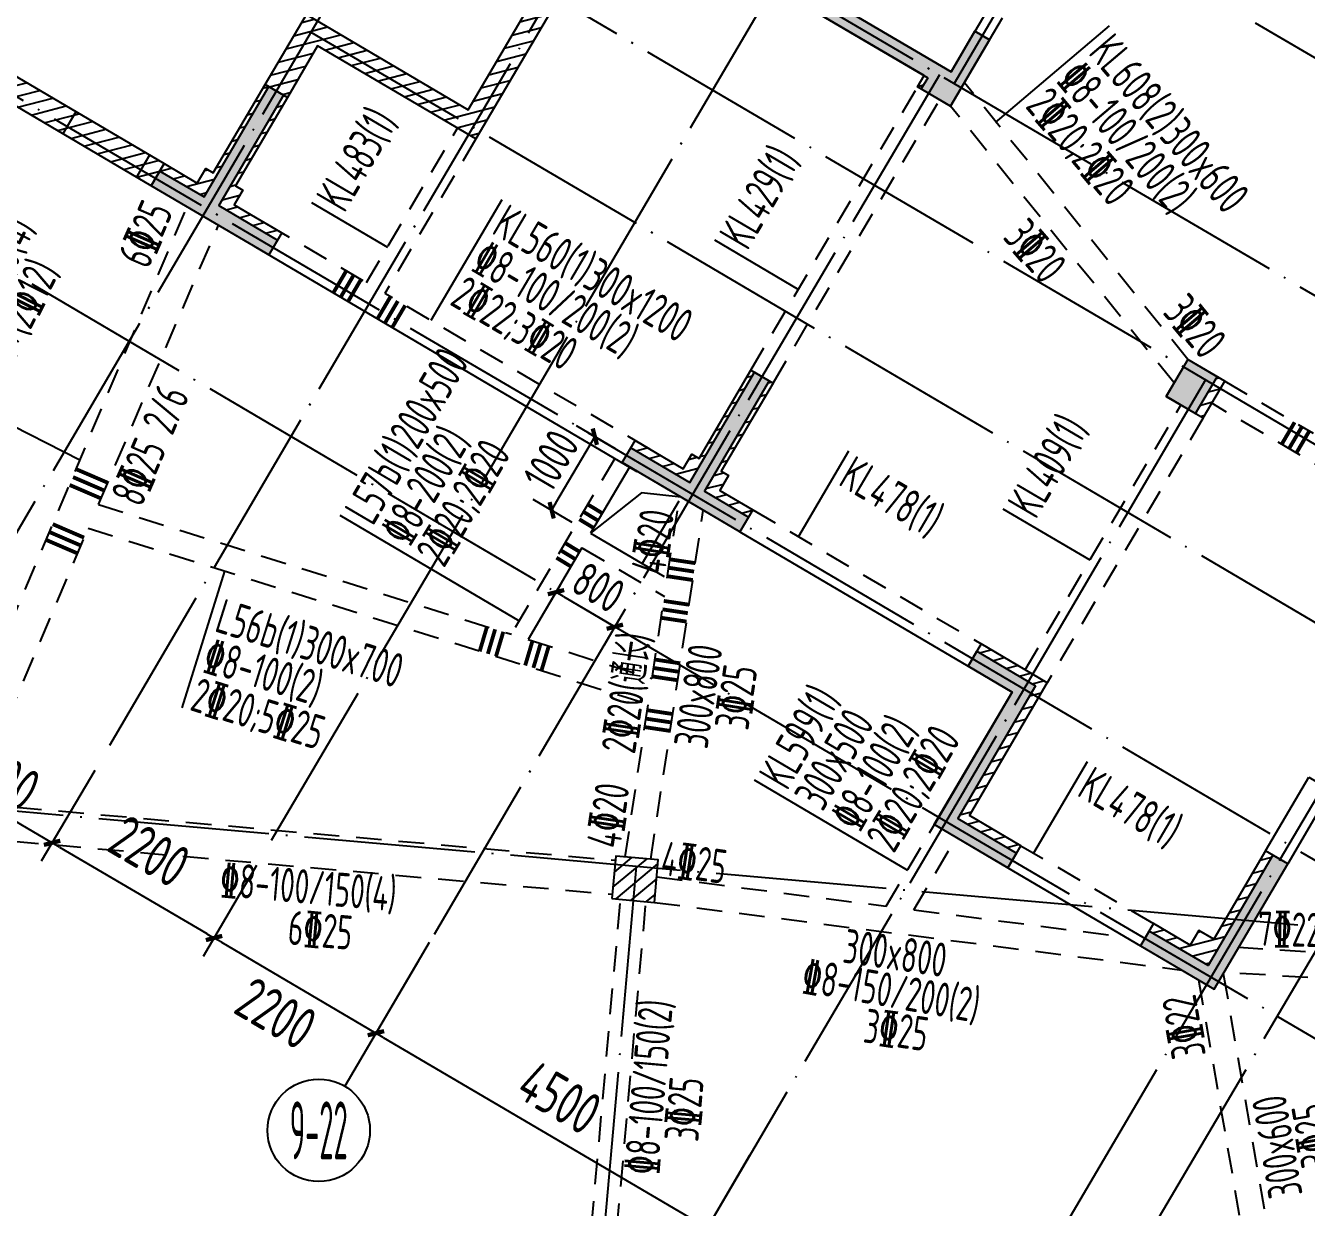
# Model space of a CAD drawing. Header units: millimetres. Extents: x 64473 to 386235, y 427387 to 703525.
# Drawn here: x 315573 to 330576, y 539245 to 553087 of the extents above; entities that cross this region are included whole.
import ezdxf
from ezdxf.enums import TextEntityAlignment as Align

# ---------------------------------------------------------------- set-up
doc = ezdxf.new("R2010")
doc.units = ezdxf.units.MM
doc.header["$LTSCALE"] = 100
doc.header["$PDMODE"] = 35
doc.header["$PDSIZE"] = 200
doc.linetypes.add('3', pattern=[5, 3, -2])
doc.linetypes.add('DOTE', pattern=[2.42, 2, -0.2, 0.02, -0.2])
for name, color, linetype in [('B-DIM', 1, 'Continuous'), ('B-TEXT', 7, 'Continuous'), ('B-开洞', 7, 'Continuous'), ('COLU', 7, 'Continuous'), ('colu-1层', 6, 'Continuous'), ('colu-主楼', 7, 'Continuous'), ('h填实-1层', 254, 'Continuous'), ('h斜线-1层', 7, 'Continuous'), ('h斜线-墙', 7, 'Continuous'), ('h斜线-柱', 7, 'Continuous'), ('L-AXIS', 3, 'Continuous'), ('L-dote', 253, 'DOTE'), ('L-箍筋', 1, 'Continuous'), ('WALL', 3, 'Continuous'), ('wall-主楼', 2, 'Continuous'), ('wall-开洞', 5, 'Continuous'), ('垂直标注', 31, 'Continuous'), ('垂直钢筋', 27, 'Continuous'), ('梁', 4, 'Continuous'), ('梁虚线', 4, '3'), ('水平标注', 2, 'Continuous'), ('水平钢筋', 30, 'Continuous')]:
    doc.layers.add(name, color=color, linetype=linetype)
doc.styles.add('_TCH_AXIS', font='tssdeng.shx', dxfattribs={"width": 0.7, "bigfont": 'tssdchn.shx'})
doc.styles.add('COMPLEX', font='tssdeng.shx', dxfattribs={"width": 0.7, "bigfont": 'tssdchn.shx'})
doc.styles.get("Standard").update_dxf_attribs({"font": 'tssdeng.shx', "width": 0.7, "bigfont": 'tssdchn.shx'})
doc.styles.add('TSSD_Dimension', font='Tssdeng.shx', dxfattribs={"width": 0.7, "bigfont": 'tssdchn.shx'})
doc.dimstyles.new('TSSD_100_100$0', dxfattribs={"dimtxt": 300, "dimasz": 100, "dimexe": 250, "dimexo": 250, "dimgap": 100, "dimtad": 1, "dimdec": 0, "dimzin": 0, "dimdsep": 46, "dimtxsty": 'TSSD_Dimension', "dimblk": '_tsdbk', "dimblk1": '_tsdbk', "dimblk2": '_tsdbk', "dimsah": 1, "dimcen": 0, "dimclrt": 7, "dimadec": 0, "dimazin": 0, "dimtfac": 1, "dimtdec": 0, "dimtix": 1, "dimtmove": 2, "dimatfit": 3, "dimldrblk": '_tsdbk', "dimfxl": 1, "dimtolj": 1, "dimtzin": 0, "dimarcsym": 0})
pattern_1 = [(14.545372, (8572.51, -7581.39), (-31.895617, 122.92953), [])]
pattern_2 = [(14.545372, (-85926.15, 179405.06), (-31.895617, 122.92953), [])]

# ---------------------------------------------------------------- blocks, each defined once
blk = doc.blocks.new('_tsdbk')
blk.add_line((-1, 0), (0, 0))
at = {"const_width": 0.5}
blk.add_lwpolyline([(-0.7, -0.7), (0.7, 0.7)], dxfattribs=at)
blk = doc.blocks.new('*D46')
at = {"layer": 'B-DIM', "color": 0, "lineweight": -2}
for p, q in [((321833, 546531), (321659, 546236)), ((321872, 546401), (322389, 546097)), ((322523, 546126), (322349, 545830))]:
    blk.add_line(p, q, dxfattribs=at)
at = {"layer": 'Defpoints', "color": 0}
for p in [(321960, 546747), (322649, 546341), (322475, 546046)]:
    blk.add_point(p, dxfattribs=at)
at = {"layer": 'B-DIM', "color": 0, "lineweight": -2, "xscale": 100, "yscale": 100, "zscale": 100}
for p, rotation in [((321786, 546451), 149.5453717324875), ((322475, 546046), 329.5453717324875)]:
    blk.add_blockref('_tsdbk', p, dxfattribs=dict(at, rotation=rotation))
at = {"layer": 'B-DIM', "color": 7, "insert": (322283, 546507), "char_height": 400, "attachment_point": 5, "rotation": 329.5454, "style": 'TSSD_Dimension'}
blk.add_mtext('\\A1;800', dxfattribs=at)
blk = doc.blocks.new('*D47')
at = {"layer": 'B-DIM', "color": 0, "lineweight": -2}
for p, q in [((322483, 548130), (322026, 548398)), ((321785, 547496), (322191, 548185)), ((321976, 547268), (321519, 547536))]:
    blk.add_line(p, q, dxfattribs=at)
at = {"layer": 'Defpoints', "color": 0}
for p in [(322241, 548272), (322698, 548003), (322191, 547141)]:
    blk.add_point(p, dxfattribs=at)
at = {"layer": 'B-DIM', "color": 0, "lineweight": -2, "xscale": 100, "yscale": 100, "zscale": 100}
for p, rotation in [((322241, 548272), 59.54537173250013), ((321735, 547410), 239.5453717325001)]:
    blk.add_blockref('_tsdbk', p, dxfattribs=dict(at, rotation=rotation))
at = {"layer": 'B-DIM', "color": 7, "insert": (321729, 547993), "char_height": 400, "attachment_point": 5, "rotation": 59.5454, "style": 'TSSD_Dimension'}
blk.add_mtext('\\A1;1000', dxfattribs=at)
blk = doc.blocks.new('*D456')
at = {"layer": 'Defpoints', "color": 0}
for p in [(318405, 543464), (320302, 542349), (319676, 541285)]:
    blk.add_point(p, dxfattribs=at)
at = {"layer": 'L-AXIS', "color": 0, "lineweight": -2}
for p, q in [((318278, 543248), (317653, 542185)), ((317866, 542350), (319590, 541336)), ((320175, 542133), (319550, 541070))]:
    blk.add_line(p, q, dxfattribs=at)
at = {"layer": 'L-AXIS', "color": 0, "lineweight": -2, "xscale": 100, "yscale": 100, "zscale": 100}
for p, rotation in [((317780, 542400), 149.545371727616), ((319676, 541285), 329.545371727616)]:
    blk.add_blockref('_tsdbk', p, dxfattribs=dict(at, rotation=rotation))
at = {"layer": 'L-AXIS', "color": 7, "insert": (318507, 541518), "char_height": 500, "attachment_point": 5, "rotation": 329.5454, "style": 'TSSD_Dimension'}
blk.add_mtext('\\A1;2200', dxfattribs=at)
blk = doc.blocks.new('*D457')
at = {"layer": 'Defpoints', "color": 0}
for p in [(316509, 544579), (318405, 543464), (317780, 542400)]:
    blk.add_point(p, dxfattribs=at)
at = {"layer": 'L-AXIS', "color": 0, "lineweight": -2}
for p, q in [((316382, 544363), (315757, 543300)), ((315970, 543465), (317694, 542451)), ((318278, 543248), (317653, 542185))]:
    blk.add_line(p, q, dxfattribs=at)
at = {"layer": 'L-AXIS', "color": 0, "lineweight": -2, "xscale": 100, "yscale": 100, "zscale": 100}
for p, rotation in [((315883, 543515), 149.545371727616), ((317780, 542400), 329.545371727616)]:
    blk.add_blockref('_tsdbk', p, dxfattribs=dict(at, rotation=rotation))
at = {"layer": 'L-AXIS', "color": 7, "insert": (317024, 543417), "char_height": 500, "attachment_point": 5, "rotation": 329.5454, "style": 'TSSD_Dimension'}
blk.add_mtext('\\A1;2200', dxfattribs=at)
blk = doc.blocks.new('*D460')
at = {"layer": 'Defpoints', "color": 0}
for p in [(324181, 540068), (327284, 538243), (326659, 537180)]:
    blk.add_point(p, dxfattribs=at)
at = {"layer": 'L-AXIS', "color": 0, "lineweight": -2}
for p, q in [((324054, 539852), (323429, 538789)), ((323642, 538954), (326573, 537230)), ((327157, 538028), (326532, 536964))]:
    blk.add_line(p, q, dxfattribs=at)
at = {"layer": 'L-AXIS', "color": 0, "lineweight": -2, "xscale": 100, "yscale": 100, "zscale": 100}
for p, rotation in [((323555, 539004), 149.545371727616), ((326659, 537180), 329.545371727616)]:
    blk.add_blockref('_tsdbk', p, dxfattribs=dict(at, rotation=rotation))
at = {"layer": 'L-AXIS', "color": 7, "insert": (325284, 538394), "char_height": 500, "attachment_point": 5, "rotation": 329.5454, "style": 'TSSD_Dimension'}
blk.add_mtext('\\A1;3600', dxfattribs=at)
blk = doc.blocks.new('*D461')
at = {"layer": 'Defpoints', "color": 0}
for p in [(320302, 542349), (324181, 540068), (323555, 539004)]:
    blk.add_point(p, dxfattribs=at)
at = {"layer": 'L-AXIS', "color": 0, "lineweight": -2}
for p, q in [((320175, 542133), (319550, 541070)), ((319762, 541235), (323469, 539055)), ((324054, 539852), (323429, 538789))]:
    blk.add_line(p, q, dxfattribs=at)
at = {"layer": 'L-AXIS', "color": 0, "lineweight": -2, "xscale": 100, "yscale": 100, "zscale": 100}
for p, rotation in [((319676, 541285), 149.545371727616), ((323555, 539004), 329.545371727616)]:
    blk.add_blockref('_tsdbk', p, dxfattribs=dict(at, rotation=rotation))
at = {"layer": 'L-AXIS', "color": 7, "insert": (321827, 540530), "char_height": 500, "attachment_point": 5, "rotation": 329.5454, "style": 'TSSD_Dimension'}
blk.add_mtext('\\A1;4500', dxfattribs=at)
blk = doc.blocks.new('_AXISO')
blk.add_circle((0, 0), 0.5)
at = {"layer": 'B-TEXT', "style": 'COMPLEX', "width": 1.450893}
blk.add_attdef('A', text='', height=0.56, dxfattribs=at).set_placement((0.249375, -0.28), (0.749375, -0.28), align=Align.FIT)
blk = doc.blocks.new('*D468')
at = {"layer": 'Defpoints', "color": 0}
for p in [(314612, 545694), (316509, 544579), (315883, 543515)]:
    blk.add_point(p, dxfattribs=at)
at = {"layer": 'L-AXIS', "color": 0, "lineweight": -2}
for p, q in [((314486, 545479), (313860, 544415)), ((314073, 544580), (315797, 543566)), ((316382, 544363), (315757, 543300))]:
    blk.add_line(p, q, dxfattribs=at)
at = {"layer": 'L-AXIS', "color": 0, "lineweight": -2, "xscale": 100, "yscale": 100, "zscale": 100}
for p, rotation in [((313987, 544631), 149.545371727616), ((315883, 543515), 329.545371727616)]:
    blk.add_blockref('_tsdbk', p, dxfattribs=dict(at, rotation=rotation))
at = {"layer": 'L-AXIS', "color": 7, "insert": (315270, 544308), "char_height": 500, "attachment_point": 5, "rotation": 329.5454, "style": 'TSSD_Dimension'}
blk.add_mtext('\\A1;2200', dxfattribs=at)

msp = doc.modelspace()

# ---------------------------------------------------------------- hatches: boundary and pattern name
at = {"layer": 'h填实-1层'}
for points in [[(326140, 552475.7), (326064, 552346.4), (326408.8, 552143.6), (326864.9, 552919.5), (326692.5, 553020.8), (326413.8, 552546.7), (324517.3, 553661.8), (324796.1, 554135.9), (324623.7, 554237.3), (324243.5, 553590.8)], [(317561.1, 550907.6), (317043.9, 551211.7), (317145.2, 551384.1), (317662.5, 551080), (318422.7, 552373), (318595.1, 552271.7), (317834.9, 550978.6), (318524.5, 550573.1), (318423.1, 550400.7)], [(329187.4, 549175.8), (328934, 548744.8), (329278.8, 548542), (329532.2, 548973)], [(329278.8, 548542), (329532.2, 548973), (329187.4, 549175.8), (328934, 548744.8)], [(323250.5, 547562.3), (322560.9, 547967.8), (322662.2, 548140.2), (323351.9, 547734.7), (324112.1, 549027.8), (324284.5, 548926.4), (323524.3, 547633.4), (324041.5, 547329.3), (323940.1, 547156.8)], [(327403.4, 545352.5), (326491.1, 543800.9), (327180.7, 543395.4), (327079.3, 543223), (326217.3, 543729.8), (327129.6, 545281.5), (326612.4, 545585.6), (326713.8, 545758)], [(328734.5, 542481.8), (328633.1, 542309.4), (329495.2, 541802.5), (330356.8, 543268), (330184.4, 543369.4), (329424.1, 542076.3)]]:
    msp.add_hatch(color=256, dxfattribs=at).paths.add_polyline_path(points)
at = {"layer": 'h斜线-1层'}
h = msp.add_hatch(dxfattribs=at)
h.set_pattern_fill('ANSI31', color=256, scale=40, angle=-30.45463, style=0)
h.set_pattern_definition(pattern_2)
h.paths.add_polyline_path([(326140, 552475.7), (326096.9, 552501), (326020.9, 552371.7), (326064, 552346.4)])
h = msp.add_hatch(dxfattribs=at)
h.set_pattern_fill('ANSI31', color=256, scale=40, angle=-30.45463, style=0)
h.set_pattern_definition(pattern_2)
h.paths.add_polyline_path([(318116.6, 551161), (318030.4, 551211.7), (318638.7, 552246.1), (318595.2, 552271.7), (317834.9, 550978.6), (318524.5, 550573.1), (318575.2, 550659.3), (318015.3, 550988.6)])
h.paths.add_polyline_path([(318422.7, 552373.1), (318380.1, 552398.1), (317771.8, 551363.7), (317685.6, 551414.4), (317584.3, 551242), (317196.3, 551470.1), (317145.7, 551383.9), (317662.5, 551080)])
h = msp.add_hatch(dxfattribs=at)
h.set_pattern_fill('ANSI31', color=256, scale=40, angle=-30.45463, style=0)
h.set_pattern_definition(pattern_2)
h.paths.add_polyline_path([(324092.6, 547415.2), (323704.7, 547643.3), (323806.1, 547815.7), (323719.8, 547866.4), (324328.1, 548900.8), (324284.6, 548926.4), (323524.3, 547633.4), (324041.9, 547329)])
h.paths.add_polyline_path([(324112.2, 549027.8), (324069.5, 549052.9), (323461.2, 548018.5), (323375, 548069.1), (323273.7, 547896.7), (322712.9, 548226.4), (322662.2, 548140.2), (323351.9, 547734.7)])
h = msp.add_hatch(dxfattribs=at)
h.set_pattern_fill('ANSI31', color=256, scale=40, angle=-30.45463, style=0)
h.set_pattern_definition(pattern_2)
h.paths.add_polyline_path([(329618.8, 548922.1), (329532.2, 548973.1), (329278.8, 548542), (329365.4, 548491.1)])
h = msp.add_hatch(dxfattribs=at)
h.set_pattern_fill('ANSI31', color=256, scale=40, angle=-30.45463, style=0)
h.set_pattern_definition(pattern_2)
h.paths.add_polyline_path([(327540.7, 545387.8), (326764.9, 545844), (326714.2, 545757.8), (327403.4, 545352.5), (326491.1, 543800.9), (327181.1, 543395.1), (327231.8, 543481.4), (326628.4, 543836.1)])
h = msp.add_hatch(dxfattribs=at)
h.set_pattern_fill('ANSI31', color=256, scale=40, angle=-30.45463, style=0)
h.set_pattern_definition(pattern_2)
h.paths.add_polyline_path([(330184.4, 543369.4), (330098.2, 543420), (329490, 542385.6), (329317.6, 542487), (329216.2, 542314.6), (328785.2, 542568), (328734.5, 542481.8), (329424.1, 542076.3)])
at = {"layer": 'h斜线-墙'}
h = msp.add_hatch(dxfattribs=at)
h.set_pattern_fill('ANSI31', color=256, scale=40, angle=-30.45463, style=0)
h.set_pattern_definition(pattern_1)
h.paths.add_polyline_path([(318380.1, 552398.1), (318861.6, 553217.1), (320758, 552102), (322278.6, 554688.1), (322494.1, 554561.4), (320846.8, 551759.8), (318993.5, 552849.5), (318638.7, 552246.1)])
h = msp.add_hatch(dxfattribs=at)
h.set_pattern_fill('ANSI31', color=256, scale=40, angle=-30.45463, style=0)
h.set_pattern_definition(pattern_1)
h.paths.add_polyline_path([(314524.1, 553041.3), (317196.3, 551470.1), (317044.3, 551211.5), (314372, 552782.7)])
at = {"layer": 'h斜线-柱'}
h = msp.add_hatch(dxfattribs=at)
h.set_pattern_fill('ANSI31', color=256, scale=40, angle=-5.06835, style=0)
h.set_pattern_definition([(39.931646, (-467527.32, -323147.44), (-81.517904, 97.384965), [])])
h.paths.add_polyline_path([(322441.7, 542862), (322939.7, 542817.8), (322983.9, 543315.8), (322485.9, 543360)])

# ---------------------------------------------------------------- linework, layer by layer
at = {"layer": 'B-开洞'}
msp.add_lwpolyline([(323250.9, 547562.1), (322788.2, 547614.4), (322191.3, 547141.1)], dxfattribs=at)
at = {"layer": 'COLU'}
msp.add_lwpolyline([(322441.7, 542862), (322939.7, 542817.8), (322983.9, 543315.8), (322485.9, 543360)], close=True, dxfattribs=at)
at = {"layer": 'colu-1层'}
for points in [[(326140, 552475.7), (326064, 552346.4), (326408.8, 552143.6), (326864.9, 552919.5), (326692.5, 553020.8), (326413.8, 552546.7), (324517.3, 553661.8), (324796.1, 554135.9), (324623.7, 554237.3), (324243.5, 553590.8), (326140, 552475.7)], [(329187.4, 549175.8), (328934, 548744.8), (329278.8, 548542), (329532.2, 548973), (329187.4, 549175.8)]]:
    msp.add_lwpolyline(points, dxfattribs=at)
for points in [[(317561.1, 550907.6), (317043.9, 551211.7), (317145.2, 551384.1), (317662.5, 551080), (318422.7, 552373), (318595.1, 552271.7), (317834.9, 550978.6), (318524.5, 550573.1), (318423.1, 550400.7)], [(329278.8, 548542), (329532.2, 548973), (329187.4, 549175.8), (328934, 548744.8)], [(323250.5, 547562.3), (322560.9, 547967.8), (322662.2, 548140.2), (323351.9, 547734.7), (324112.1, 549027.8), (324284.5, 548926.4), (323524.3, 547633.4), (324041.5, 547329.3), (323940.1, 547156.8)], [(327403.4, 545352.5), (326491.1, 543800.9), (327180.7, 543395.4), (327079.3, 543223), (326217.3, 543729.8), (327129.6, 545281.5), (326612.4, 545585.6), (326713.8, 545758)], [(328734.5, 542481.8), (328633.1, 542309.4), (329495.2, 541802.5), (330356.8, 543268), (330184.4, 543369.4), (329424.1, 542076.3)]]:
    msp.add_lwpolyline(points, close=True, dxfattribs=at)
at = {"layer": 'colu-主楼'}
msp.add_lwpolyline([(329365.4, 548491.1), (329618.8, 548922.1), (329187.8, 549175.6), (328934.4, 548744.5)], close=True, dxfattribs=at)
at = {"layer": 'L-AXIS'}
for p, q in [((320301.6, 542348.8), (319311, 540664)), ((324180.8, 540068), (323190.1, 538383.2))]:
    msp.add_line(p, q, dxfattribs=at)
at = {"layer": 'L-dote', "ltscale": 10}
for p, q in [((285307.1, 574860.5), (333274.9, 546656.4)), ((282266, 569688.3), (331479.5, 540751.8)), ((299209.1, 568426.5), (335280.9, 547217)), ((332091.7, 562006.2), (326449.3, 552409.8)), ((321631.5, 558026.7), (336497.3, 549285.9)), ((339677.6, 557545.8), (328059.9, 537787.1)), ((323700.4, 556810.2), (316508.7, 544579)), ((320587.5, 555856.4), (314612.2, 545694.1)), ((325596.9, 555695.2), (318405.2, 543463.9)), ((313819.3, 553223.7), (332391.8, 542303.5)), ((318914.9, 553011.7), (333608.2, 544372.3)), ((326276.9, 552511.2), (320301.6, 542348.8)), ((329395.7, 548937.3), (324180.8, 540068)), ((332499, 547112.6), (327284.1, 538243.3)), ((369044.2, 539130.3), (289446.5, 546189.9)), ((322726.1, 543238.3), (317290.1, 481947.5))]:
    msp.add_line(p, q, dxfattribs=at)
at = {"layer": 'L-箍筋', "const_width": 44.9}
for points in [[(319329.7, 550215.7), (319177.7, 549957.1)], [(319415.9, 550165), (319263.9, 549906.4)], [(319502.1, 550114.3), (319350.1, 549855.7)], [(319846.9, 549911.6), (319694.9, 549653)], [(319933.1, 549860.9), (319781.1, 549602.3)], [(320019.3, 549810.2), (319867.3, 549551.6)], [(330437.8, 548440.6), (330285.7, 548182)], [(330524, 548389.9), (330371.9, 548131.3)], [(330610.2, 548339.2), (330458.1, 548080.6)], [(316167.5, 547890.5), (316535, 547732.4)], [(316128, 547798.6), (316495.5, 547640.5)], [(316088.5, 547706.8), (316455.9, 547548.7)], [(322160.1, 547477.2), (322331.2, 547373.4)], [(322058.8, 547304.8), (322227.4, 547202.5)], [(322109.5, 547391), (322279.3, 547287.9)], [(315851.4, 547155.6), (316218.8, 546997.5)], [(315890.9, 547247.5), (316258.3, 547089.4)], [(315811.9, 547063.7), (316179.3, 546905.7)], [(321892.3, 547027), (322063.3, 546923.3)], [(321790.9, 546854.6), (321959.5, 546752.3)], [(321841.6, 546940.8), (322011.4, 546837.8)], [(323121.5, 546835.3), (323418.1, 546790.7)], [(323106.6, 546736.4), (323403.3, 546691.8)], [(323091.7, 546637.5), (323388.4, 546592.9)], [(323033.4, 546249.5), (323330, 546204.9)], [(323048.2, 546348.4), (323344.9, 546303.8)], [(323018.5, 546150.6), (323315.1, 546106)], [(320891.4, 545756.7), (320976.9, 546044.3)], [(320987.3, 545728.2), (321072.8, 546015.8)], [(321083.2, 545699.7), (321168.6, 545987.3)], [(321424.9, 545592.4), (321510.4, 545880)], [(321520.8, 545563.9), (321606.2, 545851.5)], [(321616.6, 545535.4), (321702.1, 545823)], [(322944.9, 545661.5), (323241.6, 545616.9)], [(322930.1, 545562.6), (323226.7, 545518)], [(322915.2, 545463.7), (323211.8, 545419.1)], [(322855.7, 545068.2), (323152.4, 545023.5)], [(322840.8, 544969.3), (323137.5, 544924.7)], [(322826, 544870.4), (323122.6, 544825.8)]]:
    msp.add_lwpolyline(points, dxfattribs=at)
at = {"layer": 'WALL'}
for p, q in [((316161.9, 552078.3), (316009.9, 551819.7)), ((317023.9, 551571.4), (316871.9, 551312.8))]:
    msp.add_line(p, q, dxfattribs=at)
for points in [[(318380.1, 552398.1), (318861.6, 553217.1), (320758, 552102), (322278.6, 554688.1), (322494.1, 554561.4), (320846.8, 551759.8), (318993.5, 552849.5), (318638.7, 552246.1)], [(314524.1, 553041.3), (317196.3, 551470.1), (317044.3, 551211.5), (314372, 552782.7)]]:
    msp.add_lwpolyline(points, close=True, dxfattribs=at)
at = {"layer": 'wall-主楼'}
for points in [[(326864.9, 552919.5), (326408.8, 552143.6), (326020.9, 552371.7), (326096.9, 552501), (324243.5, 553590.8), (324623.7, 554237.3), (324796.1, 554135.9), (324517.3, 553661.8), (326413.8, 552546.7), (326692.5, 553020.8)], [(318575.2, 550659.3), (318423.1, 550400.7), (317044.3, 551211.5), (317196.3, 551470.1), (317584.3, 551242), (317685.6, 551414.4), (317771.8, 551363.7), (318380.1, 552398.1), (318638.7, 552246.1), (318030.4, 551211.7), (318116.6, 551161), (318015.3, 550988.6)], [(324092.6, 547415.2), (323940.5, 547156.6), (322560.9, 547967.8), (322712.9, 548226.4), (323273.7, 547896.7), (323375, 548069.1), (323461.2, 548018.5), (324069.5, 549052.9), (324328.1, 548900.8), (323719.8, 547866.4), (323806.1, 547815.7), (323704.7, 547643.3)], [(326628.4, 543836.1), (327540.7, 545387.8), (326764.9, 545844), (326612.8, 545585.4), (327130.1, 545281.3), (326217.7, 543729.6), (327079.7, 543222.7), (327231.8, 543481.4)]]:
    msp.add_lwpolyline(points, close=True, dxfattribs=at)
msp.add_lwpolyline([(330356.8, 543268), (330098.2, 543420), (329490, 542385.6), (329317.6, 542487), (329216.2, 542314.6), (328785.2, 542568), (328633.1, 542309.4), (329495.2, 541802.5), (330356.8, 543268)], dxfattribs=at)
at = {"layer": 'wall-开洞'}
msp.add_lwpolyline([(330605.1, 544282.1), (330863.7, 544130), (330356.8, 543268), (330098.2, 543420)], close=True, dxfattribs=at)
at = {"layer": '垂直标注'}
for p, q in [((328266.1, 553083.7), (326931.8, 551951.6)), ((318921.1, 551016.4), (319811.8, 550492.7)), ((323641.4, 550576.4), (324625.2, 549998)), ((313921.6, 549159.9), (316209.8, 548000.2)), ((319252.8, 547350.9), (321355.7, 546114.5)), ((327018.8, 547428.3), (328039.6, 546828.1)), ((324105.9, 544251.5), (325903.2, 543194.7))]:
    msp.add_line(p, q, dxfattribs=at)
at = {"layer": '梁'}
for p, q in [((326694.4, 553020.1), (327529, 554443.1)), ((318251.1, 550501.9), (322733.7, 547866.2)), ((322647.5, 547916.9), (322191.3, 547141.1)), ((323223.9, 547516.1), (322794.7, 546786.3)), ((323940.5, 547156.6), (326612.8, 545585.4)), ((322191.3, 547141.1), (322794.7, 546786.3)), ((322090, 546968.7), (321459.3, 545896)), ((327079.7, 543222.7), (328633.1, 542309.4))]:
    msp.add_line(p, q, dxfattribs=at)
at = {"layer": '梁虚线'}
for p, q in [((326864.9, 552919.5), (328258.8, 555290)), ((329187.8, 549175.6), (326570, 552417.8)), ((324069.5, 549052.9), (326020.9, 552371.7)), ((324328.1, 548900.8), (326279.5, 552219.7)), ((329026.6, 548901.4), (326408.8, 552143.6)), ((319566.9, 550076.2), (320631.3, 551886.5)), ((320846.8, 551759.8), (319782.4, 549949.5)), ((314595.2, 544178.7), (317460.3, 550960.1)), ((318403.2, 550760.5), (319566.9, 550076.2)), ((316425, 547476.9), (317832.3, 550748.1)), ((322885.8, 548124.8), (319782.4, 549949.5)), ((329618.8, 548922.1), (330653.3, 548313.9)), ((331796, 547294), (329466.8, 548663.5)), ((327282.1, 545539.9), (329106.8, 548643.2)), ((329365.4, 548491.1), (327540.7, 545387.8)), ((322475.1, 548018.3), (321263.4, 545957.5)), ((316425, 547476.9), (321263.4, 545957.5)), ((323088.2, 546613.8), (323232.1, 547570.9)), ((322896.7, 543323.8), (323511.1, 547409.1)), ((324092.6, 547415.2), (326764.9, 545844)), ((314965.4, 544027), (316305.9, 547199.8)), ((316305.9, 547199.8), (322866.5, 545139.7)), ((322090, 546968.7), (323056.1, 546400.6)), ((322794.7, 546786.3), (323088.2, 546613.8)), ((322911.6, 545439.9), (323056.1, 546400.6)), ((321459.3, 545896), (322911.6, 545439.9)), ((322597.3, 543350), (322866.5, 545139.7)), ((314960.8, 543977.2), (322481.3, 543310.2)), ((325654.4, 542771.6), (326217.7, 543729.6)), ((314925.9, 543578.7), (322446.4, 542911.7)), ((325978, 542730.1), (326476.3, 543577.5)), ((327231.8, 543481.4), (328785.2, 542568)), ((322966.3, 543116.9), (325654.4, 542771.6)), ((322112.8, 538021.9), (322541.3, 542853)), ((322411.7, 537995.8), (322840.1, 542826.8)), ((322939.7, 542817.8), (329117.8, 542024.4)), ((325978, 542730.1), (328468.7, 542410.2)), ((338548.1, 541733.2), (329780.3, 542287.5)), ((329310.8, 541910.9), (330109.6, 537312.6)), ((329602.4, 541984.9), (330418.8, 537285.5)), ((338578.7, 541430.7), (329608.7, 541997.8))]:
    msp.add_line(p, q, dxfattribs=at)
at = {"layer": '水平标注'}
for p, q in [((321152.8, 551048.2), (320320.7, 549633)), ((325213.5, 548101.5), (324625.7, 547101.8)), ((317405.9, 545097.7), (317908, 546696.7)), ((328009, 544462.2), (327380.8, 543393.7))]:
    msp.add_line(p, q, dxfattribs=at)

# ---------------------------------------------------------------- block references
at = {"layer": 'L-AXIS'}
ref = msp.add_blockref('_AXISO', (319006.9, 540146.8), dxfattribs=dict(at, xscale=1199.999999999997, yscale=1200, zscale=1200, rotation=359.999645787379))
ref.add_attrib('A', '9-22', dxfattribs={"color": 7, "height": 678.82, "rotation": 359.99965, "style": '_TCH_AXIS', "width": 0.2625}).set_placement((318667.5, 539807.4), (319346.3, 539807.4), align=Align.FIT)

# ---------------------------------------------------------------- texts
at = {"layer": '垂直标注', "width": 0.65}
for s, height, rotation, p in [('KL608(2)300x600', 403, 310.31477, (328010.9, 552761.5)), ('%%1328-100/200(2)', 402, 310.31477, (327642.2, 552448.7)), ('2%%13320;2%%13320', 401, 310.31477, (327273.4, 552135.8)), ('KL483(1)', 403, 59.54551, (319309.4, 550881.6)), ('KL429(1)', 403, 59.5452, (324029.7, 550441.6)), ('%%1328-100/200(4)', 402, 63.12125, (314744.8, 548832.6)), ('2%%13325+(2%%13212)', 401, 63.12125, (315174, 548615.1)), ('L57b(1)200x500', 403, 59.54524, (319641.1, 547216.1)), ('KL409(1)', 403, 59.54545, (327407, 547293.6)), ('%%1328-200(2)', 403, 59.54524, (320058, 546971)), ('2%%13320;2%%13320', 402, 59.54524, (320474.9, 546725.9)), ('KL599(1)', 403, 59.54524, (324494.2, 544116.7)), ('300x500', 403, 59.54524, (324911, 543871.6)), ('%%1328-100(2)', 402, 59.54524, (325327.9, 543626.5)), ('2%%13320;2%%13320', 401, 59.54524, (325744.8, 543381.3))]:
    msp.add_text(s, height=height, rotation=rotation, dxfattribs=at).set_placement(p)
at = {"layer": '垂直钢筋', "color": 0, "width": 0.65}
for s, rotation, p in [('6%%13325', 66.72203, (317011.1, 550223)), ('3%%13320', 310.31477, (327009.3, 550600.1)), ('3%%13320', 310.31477, (328882.3, 549719.5)), ('8%%13325 2/6', 66.72203, (316929.5, 547431.7)), ('4%%13320', 81.4475, (323060.4, 546642.5)), ('2%%13320(通长)', 81.4475, (322710.5, 544545.6)), ('300x800', 81.44741, (323560.4, 544605.7)), ('3%%13325', 81.44741, (324038, 544822.8)), ('4%%13320', 81.4475, (322538.6, 543437.9)), ('%%1328-100/150(2)', 84.93159, (322978, 539615.5)), ('3%%13322', 99.85519, (329400.5, 541030.3)), ('3%%13325', 84.93159, (323452.6, 540005.7)), ('300x600', 99.85519, (330533.9, 539396.2)), ('3%%13325', 99.85519, (330918.5, 539753.1))]:
    msp.add_text(s, height=400, rotation=rotation, dxfattribs=at).set_placement(p)
at = {"layer": '水平标注', "width": 0.65}
for s, height, rotation, p in [('KL560(1)300x1200', 403, 329.54521, (321018.1, 550660)), ('%%1328-100/200(2)', 402, 329.54521, (320772.9, 550243.1)), ('2%%13322;3%%13320', 401, 329.54521, (320527.8, 549826.2)), ('KL478(1)', 403, 329.54533, (325078.7, 547713.2)), ('L56b(1)300x700', 403, 342.56659, (317772.6, 545996.3)), ('%%1328-100(2)', 402, 342.56659, (317627.7, 545534.9)), ('2%%13320;5%%13325', 401, 342.56659, (317482.8, 545073.6)), ('KL478(1)', 403, 329.54538, (327874.3, 544073.9))]:
    msp.add_text(s, height=height, rotation=rotation, dxfattribs=at).set_placement(p)
at = {"layer": '水平钢筋', "color": 0, "width": 0.65}
for s, rotation, p in [('4%%13325', 351.65369, (322999.4, 543140.9)), ('%%1328-100/150(4)', 354.93164, (317839.3, 542891.3)), ('6%%13325', 354.93164, (318633.1, 542325.7)), ('7%%13322 4/3', 358.5801, (330003.3, 542310.7)), ('300x800', 351.65369, (325131.8, 542114)), ('%%1328-150/200(2)', 349.91996, (324646.5, 541771.7)), ('3%%13325', 351.65369, (325372.8, 541179.4))]:
    msp.add_text(s, height=400, rotation=rotation, dxfattribs=at).set_placement(p)

# ---------------------------------------------------------------- dimensions: what is measured, and where the dimension line sits
at = {"layer": 'B-DIM'}
for p1, p2, distance, picture, middle in [((322191.3, 547141.1), (322698.2, 548003.1), 529.9, '*D47', (321729.3, 547992.7)), ((321959.6, 546747), (322649.2, 546341.5), -342.8, '*D46', (322282.7, 546507.3))]:
    dim = msp.add_aligned_dim(p1=p1, p2=p2, distance=distance, dimstyle='TSSD_100_100$0', override={"dimtxt": 400}, dxfattribs=at)
    dim.commit()
    dim.dimension.update_dxf_attribs({"geometry": picture, "text_midpoint": middle})
at = {"layer": 'L-AXIS'}
for base, p1, p2, picture, middle in [((315883.3, 543515.4), (314612.2, 545694.1), (316508.7, 544579), '*D468', (315269.7, 544308.4)), ((317779.8, 542400.4), (316508.7, 544579), (318405.2, 543463.9), '*D457', (317024, 543417.3)), ((319676.3, 541285.3), (318405.2, 543463.9), (320301.6, 542348.8), '*D456', (318506.5, 541518)), ((323555.4, 539004.4), (320301.6, 542348.8), (324180.8, 540068), '*D461', (321827.4, 540530.2))]:
    dim = msp.add_linear_dim(base=base, p1=p1, p2=p2, angle=329.54537, dimstyle='TSSD_100_100$0', override={"dimtxt": 500}, dxfattribs=at)
    dim.commit()
    dim.dimension.update_dxf_attribs({"geometry": picture, "text_midpoint": middle, "dimtype": 160})
dim = msp.add_linear_dim(base=(326658.7, 537179.7), p1=(324180.8, 540068), p2=(327284.1, 538243.3), angle=329.54537, dimstyle='TSSD_100_100$0', override={"dimtxt": 500}, dxfattribs=at)
dim.commit()
dim.dimension.update_dxf_attribs({"geometry": '*D460', "text_midpoint": (325284.5, 538393.8)})

doc.saveas('drawing.dxf')
